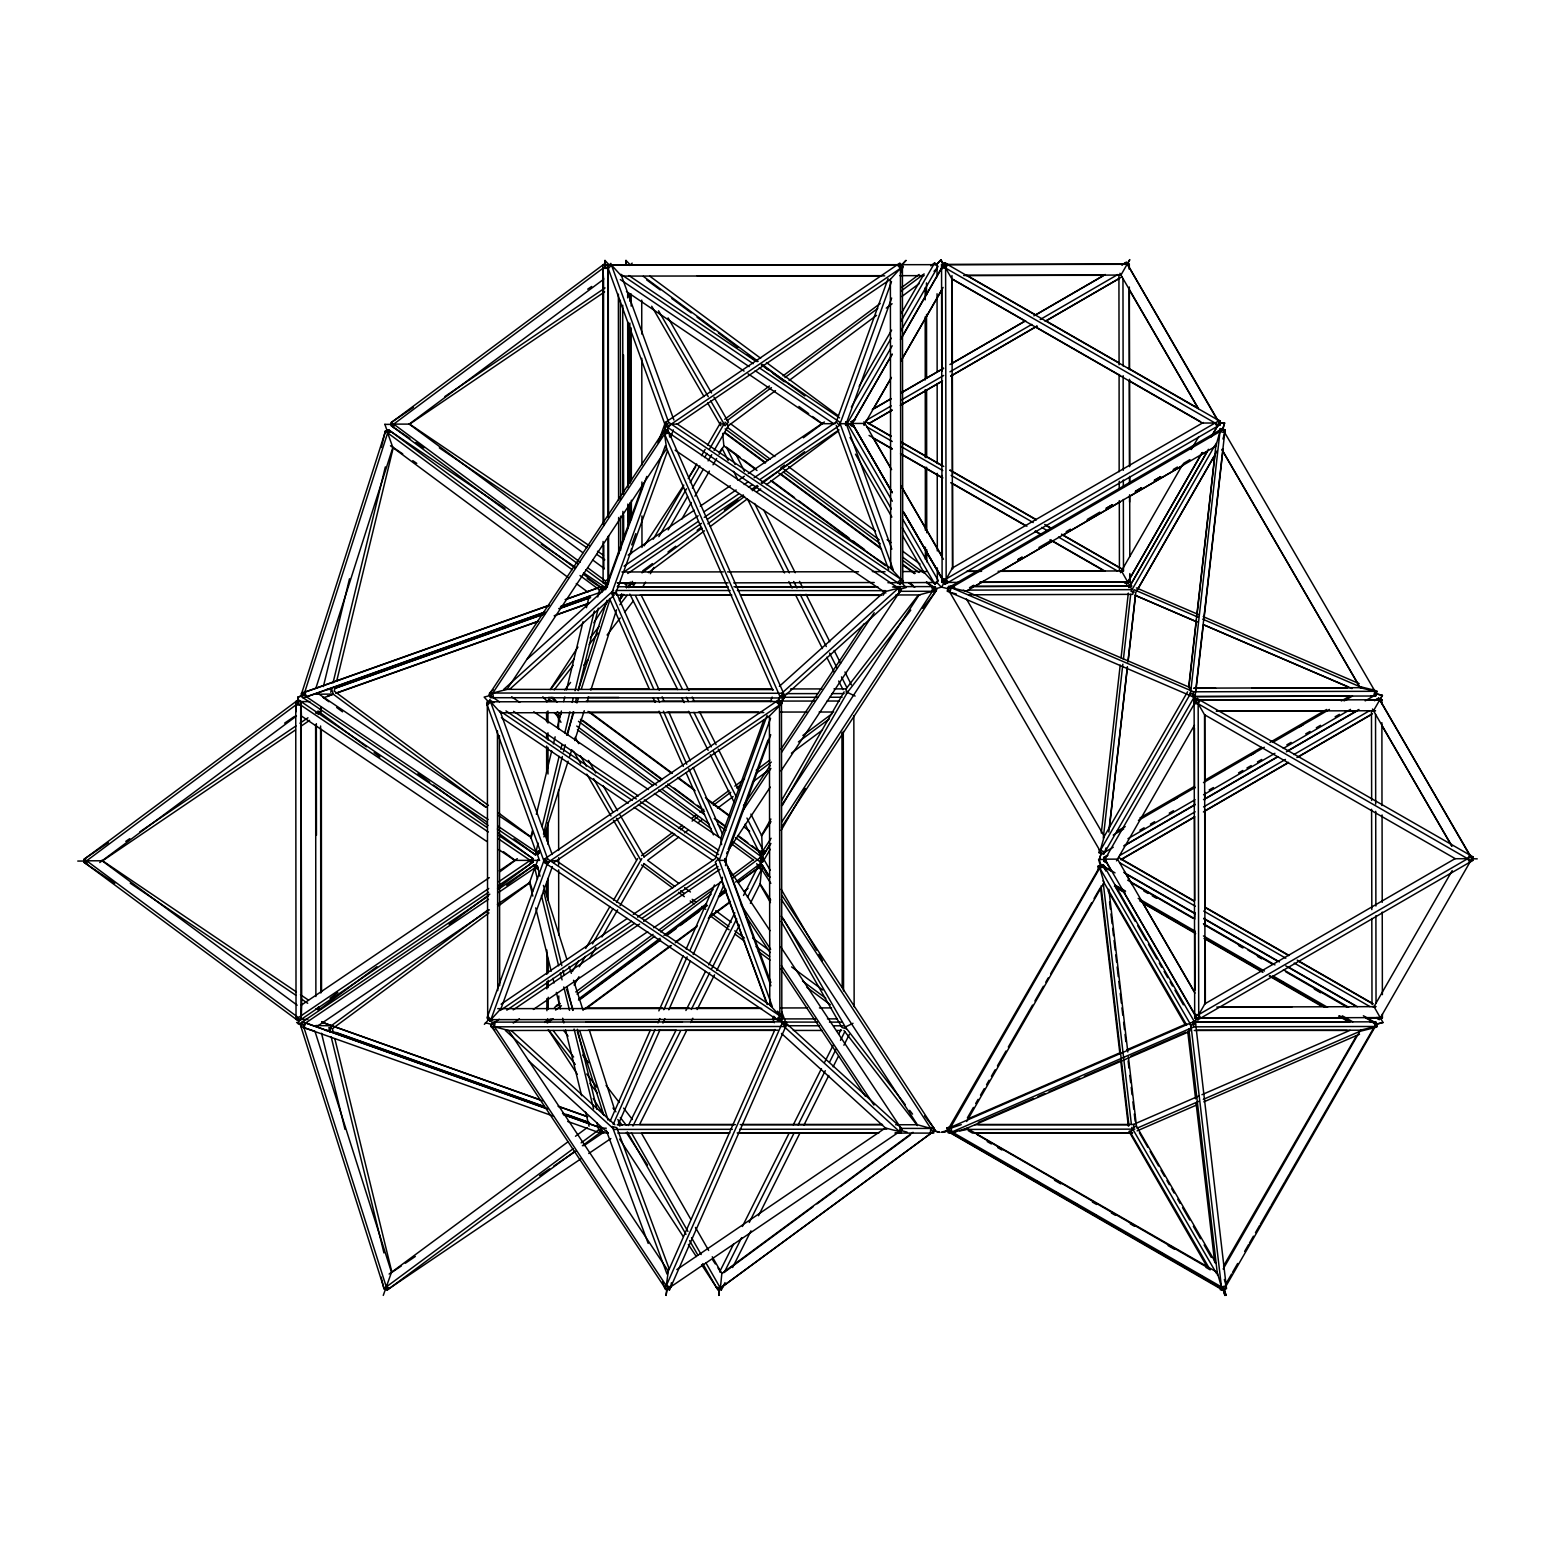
<?xml version="1.0" encoding="UTF-8"?>
<svg xmlns="http://www.w3.org/2000/svg" width="1555" height="1555" viewBox="0 0 1555 1555"><rect width="100%" height="100%" fill="white"/><g stroke="black" fill="none" stroke-linecap="round" stroke-linejoin="round"><path stroke-width="1.5" d="M626.004 260.443L625.693 265.127L625.985 260.443L630.533 265.127M114.798 883.221L84.262 862.558L84.475 859.04L298.327 699.769L486.909 827.396M84.262 862.558L298.113 703.288L298.327 699.769M486.832 841.488L301.417 716.019L300.931 701.519L301.689 1004.899L301.223 1019.38L296.033 1019.38L295.742 701.538L300.698 701.519L300.99 1019.38M320.349 712.754L320.622 708.361M320.855 711.879L321.146 707.506M318.483 1006.901L318.25 1010.4L376.971 966.666M391.355 425.876L391.568 422.377L605.42 263.087L605.187 266.605L391.355 425.876L409.898 438.432M497.542 888.391L532.821 862.111L533.054 858.613L498.941 835.54M298.366 1024.259L298.677 1019.613M605.77 582.931L605.459 587.576L601.396 589.112M718.896 1295.393L719.479 1289.192L718.818 1295.393M760.9 865.649L761.503 859.41M716.116 1286.937L720.393 1288.123L721.831 1273.487L712.248 1256.751M750.365 903.319L760.123 883.804L761.561 869.167L764.049 868.001M930.318 1133.109L930.784 1128.425L933.253 1127.258M924.506 1115.926L934.166 1128.444L933.7 1133.109L894.883 1133.07M1103.933 853.909L1099.093 852.723L1099.424 849.808L1104.828 852.121L1106.033 847.942M1101.309 833.014L1120.203 665.074M1121.077 657.823L1128.308 593.096M1122.846 664.179L1103.273 838.087L1187.554 691.82M1123.39 659.359L1130.699 594.34M1108.812 832.061L1127.414 666.823L1109.454 827.279M1127.939 662.022L1135.753 592.572L1217.273 450.678M1128.289 659.592L1135.539 594.904M1216.146 443.253L1188.72 686.98L1190.858 690.634L1189.517 695.318M1188.895 687.135L1196.456 619.687M1197 614.866L1214.844 455.887M1099.093 852.723L1190.527 693.569L1220.325 428.616L1225.185 429.821L1224.64 434.642M1225.068 429.763L1195.251 694.735L1190.527 693.569M1195.97 690.07L1203.278 625.013M1204.095 617.782L1223.027 449.103M494.82 1030.032L491.263 1026.825L491.905 1022.14L784.614 1021.829L901.472 1128.114L900.831 1132.798L895.991 1132.817M495.151 1022.14L494.509 1026.805L508.66 1030.479L668.3 1271.135L666.298 1285.771L670.827 1286.937L671.391 1282.758M722.434 877.273L721.85 881.452L653.683 927.752M666.104 1295.393L666.959 1289.192L666.026 1295.393M725.485 865.649L726.341 859.41M900.831 1132.798L783.973 1026.494L784.614 1021.829M785.275 1027.68L785.916 1022.996M900.19 1126.947L899.548 1131.632L885.398 1127.978L676.853 1269.58M935.624 588.937L932.456 591.289L932.009 586.604L935.624 588.937L934.944 592.455L932.456 591.289L919.083 594.943L781.562 805.432M323.382 686.591L349.506 578.771M381.305 447.529L385.29 431.124L388.828 429.957L575.408 568.314M330.729 692.305L331.856 687.602M333.003 682.917L385.348 466.889M336.677 681.109L393.298 447.51M530.663 837.795L532.374 830.739M536.358 814.315L551.714 750.909M553.425 743.873L555.135 736.817M557.409 727.429L561.394 711.004M563.668 701.597L564.815 696.912M566.506 689.856L583.008 621.767M586.429 607.675L589.267 595.934M513.869 838.884L535.27 854.764L538.108 843.043M542.092 826.638L559.139 756.333M560.83 749.296L561.977 744.612M564.815 732.891L569.927 711.801M572.201 702.432L573.328 697.748M575.039 690.712L594.34 611.018M597.742 596.965L599.452 589.928L602.99 588.762L602.271 591.678M543.511 834.18L562.346 756.488M563.474 751.784L565.184 744.709M567.478 735.301L573.173 711.762M575.467 702.335L576.594 697.631M578.304 690.576L598.286 608.161M612.923 596.304L613.895 592.785L617.452 595.137M1099.366 859.429L1101.251 853.248L1099.288 859.39L1101.115 865.649L1099.093 869.167L1098.744 866.252L1103.486 865.066L1195.659 1023.89L1226.526 1288.687L1221.802 1289.873L1221.453 1286.937L1226.195 1285.771L1224.368 1279.493M1222.949 438.977L1224.737 432.698L1219.995 431.532L1215.816 446.188L966.044 591.289L951.232 587.673L949.891 592.358L956.247 593.913M1193.56 691.8L948.531 586.507L953.487 586.565L948.531 586.507L947.189 591.192L1192.219 696.485L1193.56 691.8L1376.972 691.295L1372.521 689.39M1373.609 695.999L1374.931 691.314L1360.139 687.699L1221.764 449.434M1370.907 696.018L1375.728 695.999L1377.069 691.314M487.356 822.245L300.756 696.193L385.523 431.124L388.594 429.957L504.967 508.563M300.756 696.193L303.828 695.027L388.594 429.957M545.008 611.97L303.128 697.962L301.476 693.277L315.801 688.418L392.832 447.51L387.661 432.893L391.18 431.707M531.071 837.834L532.529 833.208M578.266 690.226L607.014 600.288M566.623 735.087L573.95 712.132M576.886 702.957L578.363 698.37M581.278 689.195L609.89 599.725M497.386 829.009L535.503 854.764L538.574 853.598L539.507 850.663L535.989 851.848L530.799 837.212L498.611 815.461M543.92 836.901L568.119 761.192M569.597 756.605L571.793 749.724M574.728 740.549L584.252 710.732M587.187 701.558L588.665 696.97M590.861 690.09L616.538 609.793M619.473 600.619L621.67 593.738M547.263 1108.676L302.545 1021.829L300.679 1026.494L553.502 1116.16M305.635 1022.996L303.983 1027.68L314.985 1031.354L391.491 1272.301L386.301 1286.937L389.819 1288.123M383.269 1295.393L385.485 1289.192M535.775 865.649L537.991 859.41M567.692 1121.447L599.647 1132.798L601.319 1128.114L606.295 1128.211M599.861 1132.798L601.532 1128.133L563.24 1114.352M607.986 581.201L643.265 483.644M658.037 442.786L665.423 422.377L899.801 263.087L903.047 266.605L900.753 272.922M666.376 432.193L668.669 425.876L903.047 266.605M631.719 544.911L635.801 533.637M670.885 436.644L673.334 429.88M553.833 862.539L769.433 716.039L782.107 703.288L778.861 699.769L544.483 859.04L487.045 1017.884L490.272 1021.402L492.857 1019.633L490.913 1019.633L487.667 1016.134L488.659 1019.633L484.363 1024.337M490.272 1021.402L547.729 862.558L782.107 703.288M552.375 866.563L500.36 1010.4L631.544 921.26M754.175 477.715L836.24 421.949L888.08 278.637M891.501 281.591L840.108 423.699L846.231 423.679M845.59 425.448L891.656 298.055M767.14 715.319L715.3 858.632L633.235 914.398M770.561 718.274L719.168 860.381L725.291 860.362M724.649 862.111L770.716 734.738M605.614 589.695L646.802 476.433M660.817 437.927L663.285 431.124L667.814 429.957L784.361 695.027L781.232 703.618M667.814 429.957L667.173 431.707L669.097 432.893L669.68 437.072M653.722 689.118L611.62 593.369L665.326 445.76L772.835 690.303M659.223 690.167L616.169 592.202L667.581 450.833M720.937 837.853L763.894 719.771M770.502 701.597L772.155 697.068M777.345 702.996L779.832 696.193L663.285 431.124M726.671 853.598L727.312 851.848M728.148 849.555L767.956 740.102M610.085 1121.349L650.068 1030.771M658.853 1010.886L683.228 955.664M686.163 949.036L714.445 884.951M613.234 1124.304L655.063 1029.546M657.979 1022.937L659.923 1018.525M663.81 1009.72L687.154 956.83M690.09 950.222L720.237 881.918M618.074 1124.751L660.039 1029.702M662.974 1023.073L664.918 1018.642M668.825 1009.798L690.284 961.165M693.219 954.537L723.464 886.02M774.993 1029.468L667.017 1274.07L612.262 1126.5L616.791 1127.686L669.214 1268.977M781.737 1011.761L786.558 1024.745L669.525 1289.873L664.996 1288.687L782.029 1023.579L780.357 1019.05M628.298 1125.528L676.133 1030.032M685.911 1010.497L705.484 971.428M708.75 964.916L734.835 912.824M743.523 895.466L758.743 865.066L763.038 866.252L768.85 876.398M632.963 1125.976L680.507 1031.023M691.314 1009.448L709.702 972.75M711.86 968.435L736.72 918.811M747.527 897.235L763.038 866.252M686.299 1031.237L639.61 1124.459L733.804 1124.557M690.634 1022.568L692.811 1018.233M697.145 1009.564L714.523 974.868M716.7 970.534L739.5 924.992M719.635 1271.893L733.727 1243.786M742.376 1226.487L788.949 1133.498M793.283 1124.848L821.448 1068.635M824.694 1062.143L833.363 1044.843M838.767 1034.036L840.944 1029.702M724.3 1272.32L741.677 1237.625M749.277 1222.444L793.808 1133.556M798.143 1124.887L825.297 1070.676M829.631 1062.007L836.143 1049.003M840.497 1040.334L844.832 1031.645M702.763 1263.612L717.127 1288.687L721.403 1289.873L725.038 1282.622M732.599 1267.519L750.968 1230.841M758.529 1215.738L799.6 1133.731M803.935 1125.101L828.796 1075.457M833.111 1066.827L838.514 1056.039M843.918 1045.252L849.322 1034.464M947.773 1129.882L947.092 1131.049L1100.707 865.066L1100.046 866.252M1220.053 1286.937L1220.403 1289.873L1225.126 1288.687M1223.105 1288.687L1222.424 1289.873L950.144 1132.798M1375.378 1025.056L1376.039 1023.89L1289.853 1173.111M1382.978 1022.51L1376.661 1024.084L1374.601 1027.68L1359.828 1031.354M628.881 587.673L632.477 581.395M632.963 586.838L635.373 582.62M643.109 586.293L645.519 582.095M650.34 573.717L653.955 567.439M681.693 519.253L691.334 502.498M694.949 496.22L709.41 471.087M713.026 464.79L716.641 458.511M719.051 454.332L723.872 445.955L722.667 433.398M851.149 425.487L892.123 354.248L851.149 425.487L854.2 427.236M901.822 337.416L944.799 262.678L949.017 265.089M900.539 339.476L944.585 262.814L1220.131 421.269M947.636 264.564L945.615 268.082L941.553 268.101M873.288 409.004L891.093 378.079M942.097 289.405L900.695 361.363L943.108 287.422M891.404 377.418L863.939 425.215L865.96 421.697L891.19 436.197M761.309 835.715L770.911 819.038M781.718 800.261L844.112 691.839M782.282 805.529L848.389 690.653M745.117 824.131L760.337 854.511L764.613 853.345L769.259 845.279M941.572 587.168L952.476 567.925L951.971 275.546M1127.103 264.292L1129.805 259.607L1120.941 275.06L963.672 275.507M1120.455 572.707L1182.791 464.226M1191.208 449.57L1198.613 436.877M1129.727 574.845L1129.746 582.134L1123.662 582.134L1126.714 583.903L1202.287 452.524M1212.492 434.778L1220.364 421.094L1216.166 418.664M1126.714 583.903L1202.112 452.622M1211.073 437.033L1220.364 421.094M1207.341 451.436L1128.949 587.693L1208.449 449.298M1219.45 430.424L1220.461 428.675L1220.131 431.61M1215.135 445.022L1131.029 591.425L1134.178 592.202M1137.016 590.433L1213.794 456.995M1103.817 853.889L1195.426 694.891M1115.032 872.88L1101.465 865.066L948.667 1130.777L942.408 1132.351M1197.428 698.448L1103.778 861.256L1106.81 863.006M1194.123 703.774L1198.186 703.774L1200.207 700.255M966.666 1121.485L1104.031 882.637L1099.774 868.001L1104.497 866.835L1105.722 871.014M1116.509 860.887L1194.473 725.194M1196.709 1018.117L1193.113 1024.317M1194.668 1014.599L1198.73 1014.599L1205.047 1003.597L1204.542 714.736L1198.186 703.774M1373.512 710.752L1382.395 695.299L1376.117 693.802M1194.201 1022.937L1196.864 1018.292M1379.732 700.08L1382.453 695.396L1376.078 693.822M1223.144 1269.035L1360.489 1030.188L1375.281 1026.514L1373.92 1021.829L1373.24 1022.996M1452.195 870.606L1374.017 1006.629L1383.056 1022.607M1204.406 1004.102L1454.955 858.729L1467.628 858.71L1469.65 855.192M1225.981 1295.393L1224.193 1289.192L1221.453 1286.937L1217.215 1272.32L966.821 1128.269L951.368 1133.109L1223.824 1289.873L1376.972 1023.579L1363.385 1015.765M1470.68 860.459L1195.134 702.024L1197.156 698.506L1472.993 856.863L1379.324 1019.672L1376.292 1017.922L1382.376 1017.903L1382.414 1014.074M1471.982 858.632L1472.993 856.863M653.236 539.196L683.423 486.968M688.243 478.61L696.698 463.993M701.519 455.634L705.154 449.356M707.564 445.177L720.84 422.202M658.892 536.669L686.552 488.795M690.167 482.555L699.789 465.897M704.609 457.578L707.02 453.419M709.41 449.24L723.852 424.262M632.457 584.486L634.829 582.717L632.457 584.486L630.203 582.134M668.203 529.925L687.543 496.453M692.383 488.095L703.249 469.28M708.089 460.902L711.724 454.643M714.134 450.445L728.44 425.701L775.498 390.635M859.157 386.301L891.637 330.088M901.259 313.449L924.117 273.894L900.928 291.174M851.363 407.041L891.209 338.115M900.87 321.399L934.672 262.912L938.054 266.41L900.675 331.118M846.289 425.176L892.181 345.793M572.357 971.525L578.421 961.029M585.691 948.433L609.949 906.468M613.584 900.19L637.647 858.554M579.296 966.802L585.302 956.383M592.533 943.885L612.981 908.509M616.596 902.269L641.865 858.554M547.574 1019.089L549.265 1020.838L550.276 1019.089M574.125 985.093L578.965 976.734M589.831 957.919L595.876 947.462M601.921 937.004L617.646 909.811M620.056 905.632L644.217 863.803M732.502 878.303L759.715 858.03L762.125 853.851M735.573 882.054L763.097 861.548L770.172 849.302M781.096 830.409L805.335 788.443M1100.785 866.252L1101.465 865.066M950.008 1128.425L961.243 1124.634M948.317 1131.36L948.997 1130.193L1224.504 1288.687M967.385 1117.851L973.43 1107.413M975.665 1103.545L978.095 1099.346M980.505 1095.167L984.276 1088.617M986.55 1084.71L989.116 1080.259M991.39 1076.332L995.142 1069.801M997.435 1065.875L1006.007 1051.005M1008.301 1047.04L1032.539 1005.055M1034.891 1000.992L1043.405 986.239M1045.776 982.157L1048.226 977.881M1050.616 973.799L1091.707 902.639M1094.079 898.498L1100.163 887.983M1130.64 1132.798L1132.759 1129.144M1189.147 1031.645L1191.266 1027.991L1189.905 1023.307M1223.513 1266.042L1356.465 1035.844M1225.515 1284.488L1231.599 1273.973M1232.551 1272.32L1237.663 1263.476M1244.622 1251.445L1248.587 1244.564M1249.442 1243.086L1253.447 1236.147M1255.468 1232.649L1259.511 1225.651M1260.308 1224.29L1270.435 1206.719M1271.154 1205.494L1284.43 1182.519M1284.994 1181.508L1289.251 1174.181M1376.292 1024.745L1376.972 1023.579M550.178 689.604L577.955 647.074M593.835 622.778L607.072 602.543M617.646 586.352L620.29 582.289M644.1 545.863L683.792 485.121M689.079 477.016L695.688 466.889M620.426 598.908L623.069 594.865M628.356 586.76L631 582.717M719.421 452.33L722.064 448.287M770.93 843.49L763.719 854.511L761.347 852.762L762.475 853.928L765.624 851.596L763.155 850.41L758.879 851.596L762.475 853.928L761.736 835.774L770.988 821.623M737.537 835.774L761.231 853.345L771.086 838.281M781.679 822.07L934.38 588.354L936.849 589.52L781.504 827.299M490.855 695.96L666.512 431.124L664.588 429.957L488.931 694.793L499.485 701.81M743.484 805.684L770.308 765.235M781.038 749.063L864.211 623.652M883.007 595.351L884.931 592.416L885.903 592.999M742.726 810.913L770.891 768.442M781.621 752.27L874.182 612.709M728.654 849.827L770.25 787.102M780.999 770.911L901.025 589.928L664.588 429.957M550.878 689.001L574.203 658.737M590.22 637.919L598.967 626.568M619.376 600.075L623.749 594.399M554.241 689.895L573.192 665.307M589.228 644.489L597.975 633.138M619.823 604.759L627.112 595.293M564.718 690.012L570.568 682.431M583.708 665.346L588.101 659.67M607.091 635.004L620.251 617.938M624.624 612.242L633.39 600.852M910.764 610.124L846.484 693.588L846.017 688.904L917.625 595.954M922.718 608.316L935.838 591.289L935.391 586.604L894.125 586.624M608.258 268.626L611.484 265.108L621.592 276.09L884.717 275.838M665.443 425.876L668.669 422.357L610.843 263.359L607.616 266.877L665.443 425.876L900.17 584.447L903.397 580.929L668.669 422.357M489.903 700.042L486.676 703.56L544.503 862.558L779.23 1021.13L782.457 1017.611L547.71 859.04L489.903 700.042L493.907 702.743M487.318 705.309L490.544 701.791L500.652 712.754L763.777 712.52M905.904 260.443L901.628 265.089L905.982 260.482M667.27 424.36L664.665 424.379L665.559 430.541L664.685 424.282L668.028 427.625L671.255 424.126L677.358 424.107L890.374 279.356L900.442 268.354L902.405 268.354M544.503 862.558L547.71 859.04M547.088 864.308L546.116 860.809L543.861 860.809L547.088 864.308L550.315 860.79L556.418 860.79M490.913 1019.633L500.982 1008.651M638.347 804.46L718.527 858.632L715.319 862.131L766.848 1003.889M773.749 1016.251L776.645 1019.38L779.871 1015.862L769.764 1004.899L769.433 716.039M605.303 587.654L608.161 584.525M626.51 587.654L631 582.97M544.794 1022.451L547.807 1019.322M629.892 265.458L632.146 263.125M934.03 271.309L937.043 268.16M546.699 701.83L548.954 699.478L551.325 701.227L548.954 699.478M923.398 571.54L934.983 584.272L938.365 580.754L903.241 520.05M554.435 1007.737L557.448 1004.588M768.189 876.204L759.715 861.548L763.097 858.03L735.515 837.62M760.745 863.297L764.108 859.779L760.725 856.28M892.492 586.993L899.742 587.013L900.384 591.678L782.418 697.962L490.214 697.709L489.572 693.025L493.149 689.817M527.106 659.223L607.558 586.76M613.564 590.453L503.742 689.37L773.321 689.584M509.787 689.195L614.225 595.118M779.347 686.358L885.573 590.667L737.42 590.55M489.572 693.025L781.757 693.277L899.742 587.013M99.753 862.539L296.461 716.039M724.727 419.306L769.433 386.009M783.04 375.863L880.247 303.458M901.628 287.519L919.122 274.496M930.784 265.808L934.672 262.912M726.982 420.744L771.436 387.623M784.964 377.554L877.739 308.454M789.104 380.509L876.553 315.354M886.272 308.123L892.104 303.769M901.822 296.538L919.316 283.496M803.371 437.791L822.712 423.388M642.682 570.841L652.42 563.59M667.97 552.006L675.745 546.213M697.126 530.274L701.013 527.378M724.338 510.001L737.945 499.874M780.707 468.016L784.595 465.12M628.434 582.95L626.062 584.719L623.477 582.97M641.982 572.862L702.005 528.156M707.817 523.821L744.612 496.434M752.348 490.661L758.16 486.326M762.028 483.45L804.635 451.708M648.377 572.629L704.532 530.799M710.343 526.465L747.119 499.058M756.799 491.846L760.687 488.97M766.498 484.635L838.126 431.26M330.068 998.271L337.804 992.498M500.166 871.577L515.619 860.071M449.142 924.448L489.806 894.164M641.535 855.658L672.635 832.489M678.466 828.154L682.353 825.258M692.072 818.008L695.96 815.112M699.847 812.215L703.735 809.319M711.51 803.527L729.003 790.504M734.835 786.15L744.553 778.919M756.216 770.23L769.822 760.084M802.866 735.476L832.042 713.745M643.789 857.097L674.715 834.063M680.507 829.748L684.375 826.871M692.111 821.118L697.903 816.783M713.356 805.276L730.753 792.311M736.565 787.996L740.413 785.12M755.885 773.593L771.338 762.086M798.395 741.929L829.32 718.896M678.699 837.134L647.599 860.304L678.738 883.357M684.53 832.78L688.418 829.884M698.137 822.653L702.024 819.757M717.555 808.172L733.105 796.588M752.542 782.107L768.092 770.541M791.417 753.164L822.498 729.995M556.437 1006.338L560.305 1003.461M575.758 991.954L653.061 934.361M658.873 930.046L712.987 889.732M732.308 875.329L753.572 859.487M555.601 1010.089L561.433 1005.735M576.983 994.15L654.733 936.227M660.583 931.892L711.121 894.242M549.265 1020.838L551.636 1019.069M578.732 998.893L660.059 938.306M663.927 935.41L706.514 903.688M720.082 893.581L725.893 889.266M506.677 885.281L534.006 865.066L537.525 866.252L539.974 876.243M330.807 1026.106L488.056 909.85M330.029 1032.248L328.882 1027.544L332.401 1028.73L488.97 912.941M498.747 905.729L529.963 882.637M389.119 1274.05L567.711 1142.011M575.486 1136.258L587.129 1127.647M381.072 1276.966L383.93 1288.687L573.328 1148.64M581.142 1142.867L598.714 1129.882L602.232 1131.049L601.532 1128.133M574.592 1151.497L387.448 1289.873L383.93 1288.687M582.367 1145.743L602.232 1131.049M553.191 1018.7L547.36 1022.996L546.446 1021.829L549.829 1021.829M578.46 1000.04L660.098 939.764M665.929 935.449L706.748 905.302M718.41 896.691L726.185 890.957M737.848 882.346L762.125 865.066L770.055 877.214M580.637 999.088L660.642 939.998M666.512 935.682L676.27 928.471M680.157 925.594L699.672 911.191M703.579 908.295L707.486 905.418M719.188 896.769L725.058 892.453M738.703 882.365L762.125 865.066M584.155 1009.389L670.011 946.004M675.861 941.689L697.32 925.847M709.022 917.197L730.481 901.356M744.145 891.268L748.052 888.391M586.079 1008.631L671.449 945.596M675.317 942.738L696.659 926.974M708.303 918.383L729.645 902.619M721.831 1273.487L913.038 1132.312M723.872 1272.631L813.129 1206.738M816.997 1203.862L836.415 1189.536M840.283 1186.679L910.142 1135.111M701.577 1264.662L718.021 1289.873L935.177 1130.193L781.951 895.427M935.177 1130.193L718.021 1289.873M624.06 566.137L698.137 515.813M704.143 511.731L736.156 489.961M744.165 484.519L748.169 481.797M623.885 571.968L698.234 521.45M704.26 517.349L738.431 494.121M748.48 487.298L752.484 484.577M760.531 479.115L839.486 425.448L836.24 421.949M627.754 573.484L701.499 523.355M707.467 519.292L743.348 494.918M751.318 489.495L757.304 485.432M761.289 482.73L839.02 429.899M501.118 1004.18L627.229 918.48M637.569 917.158L715.941 863.9M506.813 1010.147L634.362 923.476M642.332 918.053L718.08 866.582M492.566 1023.89L668.242 1288.687L666.298 1289.873L490.622 1025.056L499.233 1019.225M513.208 1009.875L639.61 924.039M643.615 921.318L719.926 869.362M513.305 1023.073L519.389 1018.797M533.365 1009.448L647.716 931.659M666.298 1289.873L902.133 1129.882L780.746 946.898M578.13 564.037L391.568 425.876L391.335 422.357L413.377 407.41M587.693 289.172L591.697 286.47M444.866 396.544L605.05 287.908M409.665 424.107L604.623 291.873M488.6 892.278L298.618 1021.13L84.495 862.558L84.262 859.04L108.306 842.732M284.623 723.133L294.634 716.35M125.78 841.372L129.784 838.67M139.794 831.867L295.955 725.952M299.959 723.231L307.968 717.788M102.572 860.79L295.528 729.917M301.553 725.816L309.601 720.373M628.201 555.038L694.269 510.215M700.275 506.133L730.306 485.763M738.314 480.34L744.32 476.258M748.324 473.556L824.403 421.949M603.087 541.451L603.107 582.697L608.297 582.697L605.711 584.447L605.478 580.929L609.482 578.227M301.087 1005.288L489.3 877.642M499.31 870.839L517.329 858.632M298.618 1021.13L298.385 1017.611L488.737 888.508M498.766 881.704L532.821 858.613L497.775 832.664M498.572 885.514L533.054 862.131L532.821 858.613M580.734 1158.942L387.234 1289.873L384.143 1288.687L299.959 1023.579L488.173 896.224M498.183 889.46L534.22 865.066L537.311 866.252L538.244 869.167L534.726 868.001L529.536 882.618L497.406 904.369M299.959 1023.579L303.05 1024.745L488.503 899.276M498.552 892.473L537.311 866.252M316.637 1026.689L489.378 909.811M391.335 1272.709L401.346 1265.945M405.33 1263.243L415.341 1256.459M539.624 1175.638L549.673 1168.835M553.677 1166.133L575.778 1151.167M583.805 1145.743L603.904 1132.157M588.762 1153.499L610.882 1138.552M783.992 1024.084L786.577 1022.51M900.19 1131.049L902.133 1129.882M670.827 1286.937L668.883 1288.123L669.525 1289.873M1223.163 429.841L1222.366 428.597L947.52 588.256L948.2 589.423L1223.046 429.763L1376.739 694.249L1365.193 700.877M969.543 587.673L973.741 585.244M1017.825 559.645L1022.024 557.195M1112.292 504.772L1105.994 508.427L1112.408 504.831M1135.364 491.341L1141.662 487.687L1135.5 491.419M1183.647 463.312L1189.944 459.639M1017.942 559.703L1022.14 557.254M1038.934 547.496L1051.53 540.188M1066.225 531.654L1070.423 529.205M1087.217 519.467L1099.813 512.139M1173.267 469.474L1177.465 467.025M975.704 585.807L984.101 580.929M1002.975 569.966L1053.299 540.732M1063.775 534.648L1120.397 501.74M1128.794 496.881L1183.316 465.198M1200.091 455.44L1206.388 451.786M1116.743 831.439L1125.237 826.58M1139.834 818.027L1194.512 786.325M1261.669 747.314L1204.892 780.221L1204.814 714.697M1269.969 742.415L1326.629 709.488M1341.324 700.955L1349.818 696.096M1113.225 835.035L1123.721 828.951M1138.416 820.399L1195.076 787.491M1203.473 782.612L1264.351 747.255M1272.748 742.376L1329.408 709.449M1344.103 700.916L1352.5 696.037M1173.209 800.281L1177.388 797.851M1250.784 755.205L1254.982 752.756M1299.028 727.176L1303.226 724.747M1139.854 830.215L1144.15 827.804M1150.447 824.131L1154.646 821.701M1169.243 813.148L1173.539 810.719M1209.149 789.959L1213.444 787.549M1238.538 772.893L1242.834 770.464M1246.935 768.014L1251.231 765.585M1257.431 761.911L1261.727 759.481M1286.84 744.845L1291.136 742.415M1305.734 733.863L1310.029 731.433M1316.327 727.779L1320.525 725.33M1335.123 716.777L1339.419 714.348M1113.244 847.242L1101.795 853.889L948.2 589.423M1127.939 838.709L1195.115 799.678M1203.531 794.799L1274.906 753.32M1283.303 748.441L1350.498 709.41M891.967 492.177L851.265 421.716L855.464 419.286M872.258 409.548L891.151 398.585M901.647 392.501L943.632 368.166M949.911 364.511L1025.484 320.719M1033.881 315.84L1105.255 274.477M1122.049 264.739L1126.248 262.309L1220.364 424.593L945.148 584.175L903.241 511.653M851.149 421.969L855.347 419.539M874.24 408.576L891.034 398.838M901.531 392.754L943.496 368.418M951.893 363.54L1025.367 320.952M1035.863 314.868L1103.02 275.915M1121.913 264.972L1126.112 262.542M866.038 420.472L891.209 405.894M901.706 399.81L943.671 375.474M949.969 371.82L1031.801 324.392M1040.178 319.514L1117.831 274.516M869.012 423.446L892.104 410.054M900.5 405.175L942.505 380.839M950.902 375.96L1037.01 326.045M1045.407 321.185L1121.952 276.809M868.895 423.679L892.006 410.287M900.403 405.427L942.408 381.072M950.805 376.193L1036.893 326.278M1045.29 321.399L1118.803 278.792M951.543 568.469L1203.337 422.494M943.127 580.676L1218.109 421.269L1220.131 424.768L1126.248 262.309M1374.542 700.741L1378.741 698.312L1472.993 860.381L1197.719 1019.866L1103.836 857.408L1106.868 855.639M1123.682 845.901L1195.095 804.479M1203.512 799.62L1277.044 756.993M1287.54 750.909L1358.973 709.488M1105.799 861.256L1103.758 857.738L1107.957 855.308M1124.751 845.57L1194.026 805.412M1206.622 798.104L1277.977 756.741M1286.374 751.862L1357.748 710.48M1119.542 855.619L1195.134 811.788M1203.551 806.928L1285.441 759.443M1293.838 754.583L1369.45 710.752M1120.63 859.682L1194.065 817.094M1204.561 811.01L1288.492 762.358M1296.889 757.499L1372.424 713.706M1121.524 859.468L1195.017 816.842M1203.415 811.982L1287.423 763.272M1297.92 757.188L1371.413 714.561M1470.68 856.961L1195.678 1016.367L1198.03 1019.808M853.015 1023.307L845.298 1026.98L905.243 1104.633M720.393 1288.123L722.861 1286.937M948.103 1132.798L946.762 1128.114L951.213 1126.189M968.979 1118.453L1120.047 1052.754M1126.714 1049.839L1186.698 1023.754M1372.851 1028.438L1377.302 1026.494L1375.942 1021.829L1192.607 1022.14L947.986 1128.444L949.347 1133.109L954.167 1133.109M949.347 1133.109L1193.968 1026.825L1377.302 1026.494M978.367 1122.418L1033.589 1098.394M1038.001 1096.469L1044.63 1093.593M1049.042 1091.668L1079.967 1078.218M1084.399 1076.293L1119.736 1060.938M1130.777 1056.117L1185.998 1032.112M1189.653 1031.431L964.119 1129.435L1134.781 1129.144M974.771 1124.732L1133.42 1124.459L1199.002 1095.925M1201.957 1094.681L1350.109 1030.304M1136.997 1128.191L1198.905 1101.29M1203.317 1099.366L1360.314 1031.14M1137.113 1130.874L1197.156 1104.769M1203.842 1101.873L1359.517 1034.231M327.017 696.543L332.77 694.346L323.712 697.709M301.476 693.277L549.129 605.225M565.126 599.55L600.385 587.013L607.325 586.915M315.801 688.418L548.662 605.634M566.934 599.142L600.619 586.993M560.966 606.295L602.057 591.678L600.385 587.013M316.443 693.472L544.542 612.378M560.5 606.703L590.161 596.168M542.714 614.342L334.966 688.204L334.247 691.12L488.445 805.451M558.692 608.666L590.647 597.295M334.481 688.612L544.58 613.914M560.577 608.238L590.259 597.684M335.608 693.238L538.594 621.067M556.846 614.594L588.781 603.243M337.396 692.85L538.205 621.456M554.163 615.78L588.393 603.612M302.506 695.532L297.841 697.087L298.191 701.772L297.938 697.165L302.525 695.493M535.27 854.764L538.808 853.598L539.507 850.663L537.039 854.181L536.436 851.829M935.663 588.704L941.339 587.168L936.868 582.503M669.097 432.893L664.568 434.059L666.609 448.695L506.969 689.37L492.799 693.044L493.46 697.709M611.62 593.369L616.169 592.202M884.27 591.833L898.44 588.179L899.082 592.863M490.136 695.532L484.13 697.087L488.484 701.81M779.832 696.193L784.361 695.027M900.131 589.112L906.137 587.576L901.861 582.931M1098.744 866.252L1190.936 1025.056L1195.659 1023.89M941.397 1132.118L947.656 1130.543M942.33 1132.332L948.647 1130.757L952.049 1131.943L950.688 1127.258M951.368 1133.109L955.586 1132.059M959.804 1131.01L966.141 1129.435M1133.323 1127.006L1136.472 1126.209L1216.243 1263.651M1098.355 869.167L1098.024 866.252L1102.748 865.066L1105.158 869.245M948.783 1128.133L953.021 1127.083M1375.806 1024.317L1382.065 1022.782M326.764 689.429L331.662 689.37L333.314 694.055L316.559 694.249M631.136 264.875L629.794 264.875L937.043 264.661L937.043 276.79M942.097 578.927L946.159 578.907L948.2 582.425L942.116 582.425L941.553 264.583L1129.299 264.058L1129.299 267.557M935.682 264.661L937.043 264.661M719.829 423.951L724.047 423.932M966.607 571.385L981.127 571.346M998.077 571.307L1123.487 570.938L1123.351 499.466M630.105 582.736L631.447 582.717M942.116 582.425L957.899 582.386M979.747 582.328L1129.844 581.9L1129.844 573.542M935.993 582.503L937.354 582.503L937.335 567.944M972.653 586.429L1131.943 586.002L975.179 586.488M968.143 590.103L1131.651 589.656M969.193 594.788L1132.72 594.34L1134.062 589.656L1198.283 617.257M1193.832 688.146L1362.161 687.679L1202.715 619.162M1194.007 688.301L1215.641 688.224M1251.697 688.087L1347.855 687.757M1192.219 696.485L1375.631 695.999M1192.393 696.659L1349.196 696.096M546.582 701.247L555.213 701.227M1194.123 700.275L1198.166 700.255L1198.73 1018.117L1194.687 1018.117L1194.123 700.275L1381.851 699.75L1381.792 703.579M1216.243 711.199L1375.534 710.732L1371.471 710.732L1371.646 800.475M543.725 861.062L546.33 861.042M1216.768 1007.076L1376.058 1006.629L1371.996 1006.629M1194.687 1018.117L1382.414 1017.592M608.549 516.318L608.258 265.108L610.201 265.108M1217.099 426.536L1215.058 423.018L1202.404 423.038L951.971 279.045L940.872 259.899L936.382 264.661L940.853 260.015L943.613 264.719L945.596 264.583L946.159 582.425M902.405 264.836L900.442 264.855L900.812 582.697L902.775 582.697L902.405 264.836L608.258 265.108M384.843 424.379L391.452 424.36M844.832 423.66L852.159 423.718L846.736 423.738M852.276 423.465L864.949 423.446M1123.487 570.938L1119.425 570.938L1119.308 500.613M1129.844 581.9L1123.76 581.92L1126.811 583.669M1381.851 699.75L1375.767 699.75L1378.819 697.981L1472.702 860.459M487.318 701.791L781.465 701.519L781.835 1019.38L487.687 1019.652L487.318 701.791L489.261 701.791M1194.396 703.735L1194.396 700.216L1198.438 700.197M781.465 701.519L779.502 701.538L779.871 1019.38L781.835 1019.38M1377.73 700.08L1381.792 700.061L1367.642 700.08M1104.847 859.157L1117.52 859.138L1194.94 993.14M77.75 861.062L84.359 861.042M532.937 860.362L539.566 860.381M761.62 860.012L763.505 860.032L762.766 853.851M1099.307 859.429L1104.789 859.507M1471.691 858.71L1477.25 858.865M1380.393 1017.592L1376.331 1017.592L1379.382 1019.341M487.687 1019.652L489.631 1019.633M1194.979 1014.56L1194.979 1018.058L1201.063 1018.058M776.645 1019.38L778.589 1019.38L779.23 1021.13M491.263 1026.825L783.973 1026.494M777.908 1030.188L505.414 1030.479L614.206 1129.435L732.366 1129.299M1194.259 1030.479L1362.53 1030.188M617.257 1124.751L735.418 1124.634M740.238 1124.615L882.521 1124.459M739.597 1129.299L886.7 1129.144L781.465 1033.434M617.802 1133.109L729.081 1132.992M738.761 1132.973L879.061 1132.817M973.469 1133.07L1132.662 1132.798M603.068 524.463L602.815 264.855L607.772 264.836L608.005 517.174M941.553 264.583L1129.163 264.292L1129.163 269.132M697.223 275.799L881.704 275.682M899.937 275.663L924.078 275.643M966.607 275.391L1104.361 275.293M835.093 423.679L821.818 423.699L748.052 373.783M969.543 571.268L981.574 571.268M1001.556 571.268L1104.167 571.171M621.922 571.968L723.328 571.89M727.507 571.871L858.516 571.754M872.336 571.579L885.067 571.735M902.639 571.56L926.78 571.54M980.175 582.25L1129.746 582.134M617.821 582.95L728.09 582.853M733.727 582.853L874.221 582.542M887.905 582.717L937.354 582.503M629.581 586.838L726.671 586.76M733.941 586.76L874.707 586.643M899.431 591.308L935.838 591.289M640.194 595.157L731.861 595.099M741.521 595.079L879.042 594.982M895.933 594.962L920.055 594.943M590.297 689.098L648.202 689.059M657.843 689.04L677.144 689.04M686.805 689.021L771.241 688.962M790.543 688.943L821.895 688.923M833.966 688.904L846.017 688.904M786.169 693.627L817.522 693.608M832.003 693.588L844.073 693.588M548.41 697.476L553.269 697.476M587.246 697.437L618.793 697.418M783.837 697.281L817.813 697.262M829.962 697.262L842.091 697.243M1194.396 700.216L1346.63 700.1M586.157 701.208L656.113 701.169M662.041 701.15L683.889 701.13M692.305 701.13L771.921 701.072M780.999 701.072L814.995 701.052M827.124 701.033L839.467 701.033M300.698 705.037L295.742 705.037L296.169 711.626M1217.254 711.179L1325.152 711.082M1345.25 711.082L1357.321 711.063M589.559 712.19L659.864 712.132M666.92 712.132L688.826 712.112M698.351 712.112L758.821 712.054M780.532 712.054L807.123 712.034M819.155 712.015L833.713 712.015M315.626 712.773L318.931 712.754M102.125 860.79L86.633 860.79L86.847 864.308L84.378 860.809M1219.45 1007.057L1291.894 1006.999M585.341 1008.068L662.566 1008.029M669.622 1008.029L689.118 1008.009M696.212 1008.009L759.112 1007.951M780.824 1007.951L807.414 1007.932M819.446 1007.912L831.595 1007.912M497.755 1008.651L761.717 1008.417M1194.979 1018.058L1344.783 1017.942M1366.592 1017.922L1382.376 1017.903M783.739 1018.914L815.656 1018.894M827.435 1018.875L837.368 1018.875M617.218 586.779L728.284 586.857M735.534 586.876L878.011 586.993M615.994 590.453L730.15 590.531M616.655 595.118L730.792 595.215M740.51 595.235L881.374 595.351M1193.579 1021.829L1348.418 1022.082M1370.188 1022.121L1375.028 1022.14M585.982 1021.868L655.899 1021.927M663.13 1021.946L682.412 1021.965M692.053 1021.965L774.021 1022.063M783.662 1022.063L817.405 1022.102M829.456 1022.121L841.508 1022.121M787.88 1025.736L819.271 1025.775M833.772 1025.795L844.384 1025.795M1197.642 1030.207L1347.116 1030.46M588.315 1030.207L651.02 1030.285M658.251 1030.285L675.142 1030.304M684.783 1030.324L774.001 1030.401M793.303 1030.421L822.226 1030.46M836.707 1030.479L841.527 1030.479M978.425 1124.498L1127.9 1124.751M743.465 1124.576L881.16 1124.712M895.661 1124.732L917.392 1124.751L930.784 1128.425M946.762 1128.114L951.602 1128.133M901.861 1128.405L934.166 1128.444M977.143 1132.856L1132.001 1133.109M642.604 1132.817L729.936 1132.915M737.206 1132.915L875.484 1133.051M602.815 264.855L628.356 265.108M603.107 582.697L607.694 582.756M617.218 582.814L628.648 582.95M295.742 701.538L309.873 701.635M315.665 712.695L320.583 712.754M315.937 1008.592L320.855 1008.651M296.033 1019.38L307.929 1019.458M315.762 1025.542L331.468 1025.795L329.796 1030.479L325.267 1030.401M599.647 1132.798L608.316 1132.934M941.455 587.09L947.85 588.684M950.552 586.507L954.789 587.537M1359.459 686.513L1374.251 690.148M782.029 1023.579L786.558 1024.745M485.413 1022.782L491.399 1024.317M901.045 1130.543L907.051 1132.118M757.285 868.001L761.561 869.167M542.559 1100.843L321.593 1022.14L325.112 1023.307M296.597 1022.51L301.301 1024.084M1101.115 865.669L1104.497 866.835L1103.817 868.001L1103.486 865.066M1220.772 1288.123L1224.174 1289.289M321.807 1022.14L539.818 1099.657M558.09 1106.149L587.79 1116.704M558.537 1106.538L585.924 1116.276M336.133 1032.501L543.822 1106.344M566.642 1114.449L589.462 1122.574M332.09 1031.295L544.25 1106.732M562.502 1113.205L587.596 1122.127M302.331 1021.829L547.749 1109.084M563.746 1114.76L601.319 1128.114M600.211 1130.543L604.292 1132.118M1136.394 587.926L1198.827 614.672M1203.22 616.635L1359.245 683.656M1197.02 621.903L1134.995 595.235L1196.942 621.942M1203.667 624.76L1347.641 686.669M1203.589 624.799L1351.975 688.554M963.323 590.123L1191.441 688.146M847.378 692.422L855.133 696.057M761.231 853.345L763.719 854.511M965.849 274.769L1035.261 314.674M1045.776 320.719L1119.406 363.054M1127.803 367.874L1197.233 407.779M942.563 266.333L1218.109 424.768M952.185 278.909L1025.833 321.263M1036.369 327.308L1120.552 375.707M1128.969 380.547L1200.518 421.677M901.706 442.242L943.749 466.422M950.066 470.057L1036.271 519.623M1044.668 524.463L1050.986 528.078M1061.501 534.123L1122.477 569.188M867.962 423.135L891.093 436.43M901.589 442.475L941.553 465.45M949.969 470.29L1036.174 519.856M1046.69 525.882L1050.888 528.311M1063.503 535.561L1120.28 568.197M866.99 426.964L892.24 441.484M900.656 446.324L942.738 470.524M951.155 475.364L1033.22 522.558M1041.656 527.398L1047.953 531.013M1058.488 537.078L1117.404 570.957M851.265 425.234L854.317 426.984M869.051 435.439L892.201 448.754M900.617 453.613L942.719 477.813M951.155 482.653L1026.941 526.231M1035.358 531.071L1041.675 534.706M1052.191 540.751L1104.828 571.015M873.152 438.121L892.084 449.006M900.52 453.846L942.622 478.065M951.038 482.905L1024.726 525.26M1035.241 531.305L1041.558 534.939M1049.975 539.779L1102.612 570.044M1204.542 714.736L1455.247 858.671M1118.531 857.369L1194.221 900.909M1204.736 906.954L1288.842 955.295M1297.239 960.135L1372.929 1003.655M1120.572 858.924L1194.162 901.239M1204.678 907.284L1288.784 955.625M1299.3 961.67L1372.89 1003.986M1119.542 862.636L1195.309 906.215M1203.726 911.055L1285.791 958.23M1294.207 963.07L1369.974 1006.629M1103.836 860.906L1106.888 862.656L1103.836 857.408M1123.721 872.336L1195.29 913.504M1203.706 918.344L1279.493 961.923M1287.929 966.763L1357.398 1006.707M1125.762 873.91L1195.231 913.835M1203.667 918.675L1277.335 961.048M1285.771 965.888L1355.241 1005.813M1127.647 880.149L1194.998 918.888M1203.434 923.748L1274.983 964.916M1283.419 969.756L1348.652 1007.29M1143.819 890.996L1148.018 893.425M1152.236 895.855L1156.434 898.265M1238.538 945.498L1242.737 947.928M1257.47 956.403L1261.688 958.813M1314.305 989.097L1320.623 992.731M1115.071 885.087L1125.587 891.132M1138.202 898.401L1195.017 931.095M1203.434 935.935L1264.448 971.039M1272.865 975.879L1327.581 1007.348M1342.295 1015.823L1352.831 1021.868M1114.391 886.253L1124.906 892.317M1139.64 900.792L1194.337 932.261M1204.853 938.306L1261.669 971M1270.085 975.84L1324.802 1007.31M1339.516 1015.784L1350.051 1021.829M968.24 1130.64L972.458 1133.07M987.192 1141.545L991.39 1143.955M997.707 1147.59L1001.906 1150.02M1054.523 1180.264L1060.821 1183.899M1092.388 1202.054L1096.605 1204.484M1111.32 1212.958L1115.538 1215.388M1130.271 1223.843L1134.47 1226.273M1168.135 1245.633L1174.453 1249.268M1206.019 1267.422L1210.218 1269.852M1102.825 866.291L1111.222 871.13M1132.234 883.259L1193.19 918.422M1203.706 924.467L1243.631 947.5M1247.829 949.93L1273.059 964.489M1285.674 971.758L1346.611 1006.921M1365.523 1017.825L1373.94 1022.685M1117.54 886.972L1121.758 889.402M1172.178 918.48L1178.476 922.115M1241.493 958.463L1245.711 960.893M1249.909 963.323L1254.108 965.752M1279.318 980.291L1283.516 982.702M1115.732 887.477L1124.129 892.337M1143.061 903.261L1195.639 933.583M1204.037 938.423L1262.913 972.4M1269.23 976.035L1321.789 1006.357M1338.622 1016.056L1349.137 1022.121M977.259 1134.703L1206.272 1266.781M1015.026 1168.66L1021.324 1172.314M1036.038 1180.789L1040.237 1183.219M1054.951 1191.713L1059.169 1194.123M1073.864 1202.618L1078.082 1205.047M1092.796 1213.522L1096.994 1215.952M1157.95 1251.114L1164.248 1254.749M1176.863 1262.019L1183.161 1265.653M1197.875 1274.148L1202.073 1276.577M782.437 695.493L785.003 697.029L780.746 701.81L784.964 697.106L782.398 695.532M899.101 588.762L901.025 589.928M628.9 275.546L755.302 360.935M761.328 364.997L839.564 417.867M753.261 363.715L620.95 274.321L673.937 420.064M759.287 367.777L839.467 421.949L893.289 569.966L676.775 423.699M605.187 266.605L607.791 268.354L602.835 268.354L603.554 279.356L409.198 424.107L393.707 424.126L393.94 427.625M620.328 279.589L749.121 366.611M755.166 370.693L833.655 423.699M626.451 291.485L744.068 371.081M675.162 450.231L884.931 592.416M409.062 423.718L589.481 545.805M597.509 551.228L603.515 555.291M439.326 447.859L586.857 547.69M596.828 554.435L604.798 559.839M415.885 442.495L423.874 447.898M541.276 544.231L575.486 567.342M583.553 572.765L603.67 586.371M392.696 447.121L402.726 453.885M412.755 460.649L416.759 463.371M587.168 578.479L599.2 586.604M511.634 696.776L519.759 702.413M533.754 711.762L648.454 789.551M654.402 793.458L720.743 838.378L721.617 844.657M513.558 711.335L638.386 795.985M644.334 799.892L718.838 850.468M505.958 710.888L636.364 798.978M640.388 801.68L718.624 854.55M632.321 800.397L500.01 711.004L552.18 854.473M501.39 717.633L628.181 803.294M634.226 807.356L712.715 860.381M486.521 807.298L317.453 693.102L306.432 696.776L304.78 692.092M555.835 860.381L772.349 1006.649L718.527 858.632M303.828 695.027L488.076 819.485M498.067 826.23L538.574 853.598M298.113 703.288L488.309 832.003M498.3 838.748L532.821 862.111M498.786 849.594L514.744 860.381L530.236 860.362L530.469 863.88M101.989 860.381L296.422 991.973M300.445 994.695L308.454 1000.118M130.251 883.182L295.722 995.161M301.709 999.204L307.696 1003.267M649.679 276.09L760.648 358.253M766.479 362.568L838.514 415.904M643.284 276.324L758.14 361.382M762.028 364.259L804.868 395.981M646.647 279.881L660.234 289.93M671.857 298.541L691.256 312.885M697.068 317.201L714.523 330.127M718.391 332.984L737.789 347.348M747.489 354.521L757.168 361.693M764.924 367.447L768.811 370.323M772.679 373.181L784.323 381.791M798.92 406.419L808.658 413.611M812.546 416.507L822.284 423.699M730.364 423.621L774.895 456.567M788.443 466.597L875.523 531.091M887.147 539.682L891.015 542.559M902.619 551.15L920.055 564.057M727.429 427.45L770.25 459.153M783.875 469.241L879.236 539.838M902.58 557.137L924.409 573.29L902.775 535.911M725.155 428.908L767.801 460.494M783.312 471.981L880.266 543.745M903.533 560.986L919.044 572.473M724.941 432.484L765.682 462.671M781.193 474.178L880.149 547.516M903.436 564.757L915.079 573.387M926.722 582.017L932.553 586.332M724.397 432.737L765.138 462.943M778.725 473.012L881.568 549.207M902.911 565.029L914.554 573.659M926.197 582.289L934.38 588.354M739.986 457.209L726.36 447.121L735.049 464.459M743.873 460.105L755.575 468.755M773.088 481.758L794.508 497.619M798.415 500.516L849.049 538.03M852.937 540.926L864.619 549.576M909.422 582.775L913.31 585.671M723.872 445.955L756.993 470.485M770.619 480.592L885.514 565.728M908.898 583.047L914.729 587.382M408.771 423.776L582.95 552.764M592.63 559.936L604.254 568.527M391.335 422.357L580.171 562.191M587.965 567.964L605.478 580.929M585.885 569.771L605.711 584.447M583.164 574.067L602.99 588.762M385.29 431.124L572.201 569.713M579.976 575.505L599.452 589.928M390.461 445.76L568.547 577.799M576.283 583.553L587.907 592.163M590.492 712.559L672.285 773.185M678.135 777.5L693.705 789.046M705.406 797.715L728.77 815.034M588.023 711.393L671.76 773.457M677.611 777.792L695.124 790.776M706.825 799.425L730.189 816.744M743.815 826.852L749.666 831.186M551.792 697.476L555.679 700.353M582.833 720.47L662.391 779.424M674.034 788.055L693.433 802.438M697.32 805.315L701.208 808.192M716.719 819.699L724.475 825.433M738.061 835.501L747.761 842.693M751.648 845.57L759.404 851.324M551.267 697.748L557.079 702.044M580.365 719.304L661.847 779.696M667.678 784.012L704.551 811.341M714.25 818.513L725.893 827.143M578.46 721.326L659.903 781.621M665.715 785.936L704.493 814.645M718.08 824.694L725.835 830.428M557.254 711.646L561.141 714.523M576.73 726.049L656.54 785.158M662.372 789.474L709.099 824.072M732.463 841.372L759.715 861.548M560.014 716.836L556.146 713.959L560.986 722.317M577.449 729.723L652.925 785.605M658.737 789.921L710.985 828.601M732.269 844.365L753.572 860.129M684.589 887.672L690.42 891.987M715.728 910.725L731.297 922.251M752.698 938.112L768.267 949.639M791.612 966.918L822.75 989.971M643.789 863.492L674.753 886.408M680.565 890.723L684.433 893.581M692.189 899.315L696.057 902.172M701.849 906.487L705.737 909.345M711.529 913.64L728.965 926.547M734.757 930.842L744.437 937.995M756.06 946.606L769.608 956.636M802.497 980.991L825.724 998.193M641.535 864.949L672.693 888.022M678.524 892.337L684.375 896.671M690.206 900.986L694.094 903.883M709.683 915.409L729.139 929.812M734.99 934.147L744.709 941.358M758.335 951.446L770.017 960.096M807.006 987.464L830.37 1004.763M498.164 812.662L531.266 837.212M332.653 693.744L485.568 807.123M323.051 697.398L328.902 701.733M336.696 707.506L342.528 711.84M417.965 773.554L429.647 782.204M433.534 785.081L488.037 825.452M366.358 746.828L317.978 711.004L318.211 714.523M374.114 752.562L379.906 756.877M503.509 851.732L515.191 860.381M101.678 860.459L297.161 1005.21M84.262 859.04L298.385 1017.611M1373.92 1021.829L1376.622 1024.162M511.401 1030.673L614.847 1124.751M528.447 1060.646L608.141 1133.109M725.058 422.183L728.44 425.701M759.715 858.03L763.097 861.548M542.792 696.796L547.341 701.499M554.144 712.579L557.176 715.728M780.921 1019.613L785.197 1024.259M897.216 264.855L900.442 268.354M605.012 260.482L605.303 265.127L604.973 260.443L609.385 265.127M665.423 422.377L668.669 425.876M776.275 701.538L779.502 705.037M777.5 1011.158L781.815 1015.862M544.483 859.04L547.729 862.558M909.636 1110.328L912.552 1114.099M843.937 1030.479L917.372 1125.626M563.668 1030.46L568.061 1036.155M582.678 1055.087L588.529 1062.668M606.081 1085.409L619.24 1102.456M623.613 1108.132L632.399 1119.503M553.191 1030.557L573.62 1057.011M586.74 1074.019L596.965 1087.256M613 1108.054L615.916 1111.825M620.309 1117.501L626.14 1125.062M548.915 1030.304L575.292 1064.475M589.948 1083.446L597.275 1092.932M617.782 1119.522L622.175 1125.217M728.401 868.001L769.997 930.706M741.152 904.874L770.658 949.366M781.388 965.538L873.968 1105.08M745.914 916.167L770.055 952.574M780.785 968.746L865.319 1096.158M759.656 866.252L770.833 883.357M781.407 899.548L932.689 1131.36M760.123 883.804L770.697 899.995M781.271 916.206L917.392 1124.751M712.695 1259.9L715.339 1263.943M717.982 1267.986L720.626 1272.048M626.373 1132.604L647.521 1164.987M548.215 1029.702L577.313 1074.272M593.174 1098.569L603.748 1114.78M619.609 1139.076L683.073 1236.303M688.36 1244.408L696.29 1256.557M1193.443 695.629L1196.242 700.489M1376.058 693.083L1376.739 694.249L1375.961 693.064M1129.902 586.002L1132.04 589.656M1099.424 849.808L1100.104 850.974L1104.283 836.318L966.433 598.986M1379.829 699.75L1381.87 703.249M1467.628 858.71L1469.669 862.209M1128.93 289.23L1198.4 408.654L1119.93 273.291M1222.405 450.406L1358.351 684.453M1382.103 725.932L1452.001 846.134M940.969 260.015L943.671 264.661M1121.466 570.957L1130.427 586.818M1193.599 695.804L1196.281 700.45M1192.568 694.055L1196.145 700.275M872.958 437.635L890.432 467.666M942.194 556.671L900.889 485.665L943.419 559.256M1124.906 872.277L1132.176 884.737M1142.575 902.658L1193.832 990.768M1198.73 1014.599L1200.752 1018.097M903.319 511.673L943.36 580.52M944.39 582.289L945.401 584.039M1103.758 857.738L1111.689 871.383M1122.671 890.238L1194.784 1014.21M1103 880.888L1186.582 1024.881M1131.748 1127.394L1216.535 1273.487M1129.63 1131.049L1209.809 1269.23M1218.342 421.094L1220.364 424.593M1372.482 708.983L1451.612 845.881M863.939 421.697L891.637 469.629M853.306 425.215L891.948 492.099M904.077 513.111L945.148 584.175M851.265 421.716L892.356 492.818M846.289 421.677L892.337 501.215M850.021 437.46L891.384 508.932M902.347 527.845L934.983 584.272M855.483 454.196L891.87 517.057M668.086 317.9L711.529 392.987M713.959 397.147L728.44 422.183L725.058 425.701L710.713 400.898M658.562 310.786L708.283 396.7M651.7 306.238L704.007 396.622M707.661 402.939L720.84 425.72M763.097 858.03L770.192 870.295M781.154 889.227L816.433 950.183M818.863 954.381L822.517 960.698M756.702 863.647L759.132 867.826M575.097 737.342L578.732 743.64M588.431 760.395L595.721 772.971M602.99 785.547L617.549 810.68M619.959 814.878L644.217 856.786M580.287 755.672L586.332 766.11M593.582 778.627L612.884 812.002M616.519 818.26L640.66 859.973M573.445 751.143L580.715 763.699M586.76 774.157L610.998 816.025M613.409 820.204L636.423 859.973M1115.985 888.022L1135.228 921.376M1137.638 925.555L1146.054 940.153M1148.465 944.332L1156.901 958.93M1159.291 963.089L1161.702 967.268M1164.112 971.447L1167.727 977.687M1170.138 981.866L1172.528 986.045M1174.939 990.205L1183.355 1004.802M1098.024 866.252L1099.035 868.001M1108.074 890.976L1185.163 1024.59M1139.368 1132.74L1147.765 1147.298M1150.156 1151.439L1158.553 1165.997M1160.944 1170.157L1164.54 1176.377M1166.95 1180.537L1169.341 1184.696M1171.751 1188.856L1174.142 1193.015M1177.738 1199.255L1180.128 1203.395M1182.539 1207.555L1189.731 1220.034M1193.326 1226.273L1200.518 1238.732M1204.114 1244.972L1211.306 1257.431M1128.949 1131.36L1207.302 1267.169M782.981 918.189L846.309 1028.73L842.013 1027.544L781.174 921.357M759.695 883.862L770.444 902.6M641.535 1133.323L690.673 1219.101M695.474 1227.459L708.652 1250.473M631.427 1132.798L687.932 1231.443M691.547 1237.741L701.169 1254.535M705.97 1262.932L721.403 1289.873M627.326 1131.962L685.988 1234.359M689.584 1240.637L697.962 1255.254M735.748 454.06L744.398 471.32M763.855 510.157L795.208 572.726M799.523 581.356L802.769 587.829M806.015 594.302L829.806 641.768M834.121 650.398L840.614 663.344M844.948 671.974L851.421 684.919M754.603 503.47L789.357 572.843M793.711 581.512L796.957 588.023M800.222 594.515L826.288 646.55M829.554 653.042L837.154 668.222M841.488 676.892L846.931 687.738M722.764 449.687L728.187 460.494M733.61 471.301L737.945 479.951M747.683 499.408L784.536 572.92M788.851 581.57L792.117 588.062M795.363 594.535L822.44 648.591M826.774 657.24L834.355 672.363M838.689 681.012L843.024 689.662M641.165 595.157L688.943 690.537M692.208 697.048L694.385 701.383M699.808 712.229L716.116 744.728M718.274 749.082L738.917 790.251M750.871 814.101L761.736 835.774M635.567 595.837L682.062 688.612M686.396 697.243L688.554 701.558M693.958 712.346L711.257 746.867M713.415 751.182L736.118 796.49M746.944 818.047L764.613 853.345M629.833 594.107L677.688 689.584M682.042 698.273L684.219 702.607M688.573 711.296L708.147 750.346M710.324 754.7L734.232 802.438M662.138 696.796L664.082 701.208M668.942 712.268L690.323 760.881M693.238 767.509L722.395 833.83M657.61 697.962L659.553 702.394M663.441 711.218L686.766 764.263M688.71 768.695L718.818 837.212M609.502 598.52L649.31 689.098M653.197 697.923L655.141 702.355M659.028 711.179L683.306 766.401M686.222 773.029L713.415 834.88M727.74 866.252L770.911 982.566M722.045 881.977L767.529 1004.549M772.582 1018.175L774.273 1022.723M606.197 1130.193L648.202 1243.417M662.488 1281.903L664.996 1288.687M845.59 421.93L891.831 549.129M900.17 584.447L899.548 582.697L897.585 582.697L900.812 579.179L890.704 568.216L890.374 279.356M836.26 425.467L888.605 569.46M724.649 858.613L770.891 985.812M384.863 424.282L387.059 430.541M537.252 854.103L539.468 860.343M543.395 885.378L566.914 959.454M569.111 966.394L571.326 973.333M573.523 980.291L583.086 1010.381M589.695 1031.218L614.692 1109.92M618.365 1121.485L619.842 1126.112M566.584 989.369L573.134 1010.011M579.704 1030.673L608.122 1120.164M529.769 882.015L532.704 891.229M577.391 1031.937L603.748 1114.974M303.05 1024.745L387.234 1289.873M1224.932 1295.393L1223.124 1289.192L1224.873 1295.393M1192.607 1022.14L1193.968 1026.825M1224.213 1289.192L1226.02 1295.393M1098.569 859.41L1100.396 865.649M1133.42 1124.459L1134.334 1127.589M1375.475 1023.695L1376.389 1026.825M543.414 890.354L561.822 965.694M562.988 970.398L564.135 975.102M567.011 986.881L572.765 1010.42M577.372 1029.255L596.926 1109.298M534.006 865.066L537.447 879.139M541.451 895.544L558.634 965.83M560.344 972.866L562.074 979.903M563.785 986.92L569.519 1010.361M574.106 1029.099L593.563 1108.793M597.003 1122.846L598.714 1129.882M529.4 882.054L532.84 896.127M535.717 907.867L551.209 971.272M552.919 978.309L554.066 982.993M556.36 992.401L560.383 1008.826M562.677 1018.214L563.824 1022.918M565.553 1029.954L581.609 1095.692M585.632 1112.136L589.073 1126.209M332.401 1028.73L333.1 1031.645M334.83 1038.721L391.918 1272.32M331.176 1036.932L383.949 1252.922M321.516 1033.259L344.996 1129.338M783.059 692.092L783.72 696.776M781.757 693.277L782.418 697.962M1190.936 1025.056L1221.802 1289.873M1188.817 1028.73L1217.546 1275.236M1187.709 1031.354L1195.581 1098.821M1196.145 1103.642L1214.708 1262.66M1108.851 889.266L1127.822 1052.016M1128.386 1056.797L1136.472 1126.209M1109.57 901.919L1110.406 909.131M1110.97 913.951L1112.097 923.592M1112.661 928.413L1113.497 935.644M1114.06 940.464L1115.188 950.105M1115.751 954.925L1116.587 962.137M1117.151 966.957L1118.278 976.598M1118.842 981.419L1119.678 988.65M1120.241 993.47L1121.369 1003.111M1121.933 1007.932L1122.788 1015.162M1123.624 1022.374L1124.459 1029.604M1125.023 1034.425L1125.878 1041.656M1128.114 1060.938L1128.969 1068.168M1129.805 1075.399L1130.66 1082.61M1131.204 1087.431L1132.059 1094.662M1132.895 1101.892L1133.751 1109.123M1134.314 1113.944L1135.15 1121.174M1103.35 883.804L1131.399 1124.459M1101.057 885.961L1129.008 1125.723M1100.59 888.372L1119.93 1054.018M1120.766 1061.21L1128.327 1126.034M626.179 582.97L626.49 587.654M1381.89 722.686L1381.987 805.568M1382.065 814.956L1382.22 902.367M1382.24 912.085L1382.376 994.656M1375.534 714.25L1375.689 804.071M1375.708 811.341L1375.883 906.021M1375.903 915.72L1376.039 1003.111M1371.588 809.241L1371.821 909.617M1371.802 918.48L1371.996 1004.2M1204.95 792.37L1204.969 799.659M1204.989 809.358L1205.164 908.898M1205.183 918.597L1205.203 925.886M1205.222 938.015L1205.339 1003.558M1194.434 728.012L1194.551 788.715M1194.57 800.864L1194.59 805.723M1194.609 817.852L1194.765 900.423M1194.784 912.571L1194.784 917.411M1194.823 931.989L1194.92 990.263M1129.338 286.995L1129.474 369.565M1129.494 379.264L1129.649 466.694M1129.669 476.394L1129.669 483.683M1129.708 495.831L1129.805 556.534M1129.202 290.979L1129.358 368.613M1129.377 380.742L1129.533 465.664M1129.552 477.793L1129.571 482.653M1129.591 494.782L1129.591 502.071M1122.963 278.559L1123.118 365.95M1123.138 375.669L1123.313 470.329M1123.332 480.048L1123.332 487.318M1118.92 275.06L1119.075 364.803M1119.095 374.502L1119.153 471.729M1119.27 481.214L1119.192 488.698M952.185 280.25L952.34 362.704M952.36 374.833L952.554 474.275M952.554 483.974L952.729 568.858M941.766 264.428L941.786 269.287M941.825 291.135L941.961 371.198M941.98 380.897L942.136 465.82M942.155 475.519L942.311 555.601M942.349 577.43L942.349 582.289M937.062 293.778L937.14 371.412M937.16 383.541L937.237 463.623M937.237 473.323L937.315 550.956M926.488 282.913L926.508 295.042M926.527 314.44L926.586 377.515M926.605 389.625L926.663 457.539M926.663 467.239L926.741 532.724M926.761 549.712L926.761 561.841M925.147 287.772L925.167 299.901M925.186 316.87L925.244 379.945M925.244 389.644L925.322 457.559M925.322 467.258L925.38 530.313M925.4 547.282L925.419 559.411M853.851 715.572L854.142 1006.726M843.296 731.414L843.549 990.924M841.955 732.522L842.207 987.386M641.729 300.096L641.768 334.053M641.787 358.311L641.904 465.023M641.923 481.992L641.923 489.281M641.943 515.949L641.982 547.477M631.175 293.992L631.175 306.121M631.194 327.95L631.349 480.825M631.369 500.224L631.388 519.642M631.408 548.76L631.427 553.599M629.814 293.992L629.833 301.281M629.853 323.11L630.008 483.255M630.028 502.654L630.047 522.072M628.414 323.343L628.57 483.488M628.589 505.317L628.589 522.305M627.676 293.059L627.676 297.899M627.695 322.157L627.851 487.084M627.87 504.053L627.89 528.311M623.497 354.89L623.613 493.188M623.633 515.035L623.652 539.293M622.739 305.188L622.914 494.373M622.914 511.342L622.952 540.44M620.348 300.329L620.581 499.213M620.601 516.182L620.639 550.14M618.385 294.167L618.618 500.496M618.637 517.485L618.676 553.891M608.569 535.736L608.627 582.97M608.024 536.592L608.063 582.697M603.554 278.267L603.768 525.648M603.787 545.047L603.807 569.305M558.517 714.639L558.537 729.178M558.595 789.823L558.653 850.449M558.653 857.719L558.653 865.008M558.673 869.848L558.731 935.332M558.789 995.977L558.809 1005.677M547.943 710.946L547.963 723.075M547.963 732.774L547.982 740.063M547.982 747.333L548.001 774.021M548.06 822.556L548.079 844.384M548.118 878.361L548.138 900.19M548.196 958.424L548.196 972.983M548.215 980.253L548.215 987.542M548.235 997.241L548.235 1009.37M546.602 712.034L546.602 721.753M546.621 733.882L546.621 738.742M546.641 746.031L546.66 772.738M546.719 828.601L546.719 840.73M546.757 882.015L546.777 896.594M546.835 950.008L546.855 974.285M546.855 981.574L546.874 988.863M546.874 998.582L546.894 1010.711M499.408 735.69L499.68 985.715M497.445 730.85L497.736 990.574M321.302 729.587L321.535 991.837M320.583 725.991L320.835 993.004M316.345 723.639L316.443 835.249M315.626 724.883L315.879 996.522M1224.582 423.057L1222.813 429.258L1224.485 422.941L1219.12 423.018L1224.621 423.077M1131.321 1130.777L1130.446 1132.351L1131.321 1130.757M1160.555 476.724L1154.257 480.378L1160.671 476.782M939.667 1132.332L933.952 1130.757L939.609 1132.351"/></g></svg>
